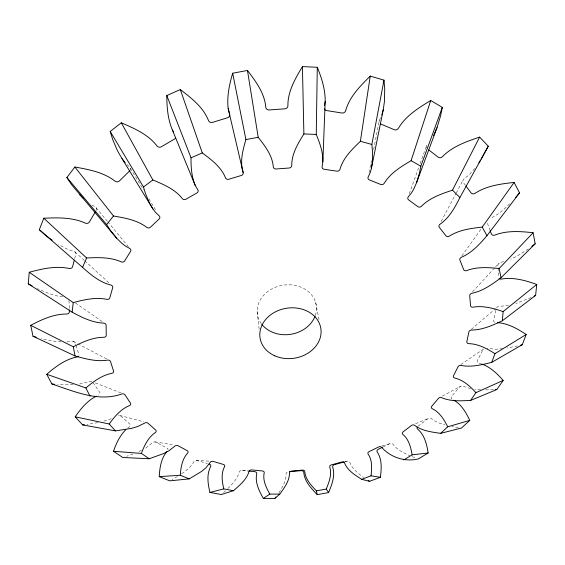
<?xml version="1.0" encoding="UTF-8"?>
<svg xmlns="http://www.w3.org/2000/svg" width="565" height="565" viewBox="0 0 565 565"><rect width="100%" height="100%" fill="white"/><g stroke="black" fill="none" stroke-linecap="round" stroke-linejoin="round"><path stroke-width="0.42" stroke-dasharray="2.83 2.12" d="M369.065 172.608L371.431 160.601M373.627 149.45L379.376 120.281L381.516 115.62M495.816 310.376L493.69 320.058A2.811 2.218 -21.8 0 0 495.717 322.516M74.714 258.509L75.759 254.483A3.058 2.578 10.1 0 0 73.598 251.199L67.871 249.49L58.541 244.589M409.279 193.76L418.997 166.753M420.176 163.476L426.356 146.293M441.18 221.395L455.835 193.767M456.245 192.997L463.166 179.953M278.955 492.786C282.451 487.044 286.406 480.836 286.06 473.83A2.557 1.921 -7.6 0 1 287.345 472.093M461.866 255.91L481.578 228.359M474.762 168.511L468.922 175.094L464.176 178.766A3.079 2.62 -28 0 0 463.392 182.615L465.419 185.327M472.474 291.914L494.968 267.556M495.562 266.92L499.114 263.071M227.872 488.548C232.582 483.845 237.547 478.717 239.172 472.058A2.578 1.942 -5.2 0 1 242.251 470.468L248.296 470.129M509.63 203.781C504.192 209.283 498.274 214.658 491.162 217.871M471.316 329.36L495.392 308.73M223.684 492.412L225.548 490.83M127.655 428.192L129.505 426.752A2.712 2.098 1.3 0 0 129.562 423.792L120.755 416.031A2.733 2.119 1.9 0 0 118.205 415.247M418.058 426.201L427.705 418.842A2.627 1.992 -15.4 0 1 431.363 418.566L434.845 421.045L438.433 422.747L444.881 424.936M460.849 364.524L483.668 348.965A2.754 2.14 -20.1 0 0 482.835 349.989L477.51 360.385A2.733 2.119 -19.5 0 0 478.696 363.14L480.992 363.832M145.756 448.116L152.529 442.678A2.663 2.041 -0.5 0 1 156.272 442.31L166.795 448.003A2.648 2.02 -1.1 0 1 167.996 449.789M177.339 476.542L172.043 479.593M181.718 473.668C186.485 470.468 191.154 466.718 193.986 461.619A2.613 1.978 -2.8 0 1 197.46 460.602L207.482 463.575M528.36 248.925L518.31 255.359L510.725 259.229M442.303 396.129L460.475 386.361M141.518 450.34L137.811 452.092M383.155 446.908L389.476 443.808A2.585 1.949 -13 0 1 392.965 444.21C397.04 449.881 403.629 452.904 409.83 455.658M531.135 297.515L515.76 303.546M415.558 423.708L428.892 418.227M111.305 418.729L102.802 421.532M133.043 453.999L126.701 456.252M381.975 445.99L390.761 443.426M345.024 461.718L346.62 461.273A2.564 1.921 -10.6 0 1 349.799 462.304C352.165 469.007 358.21 473.371 363.641 477.496M517.604 345.914L506.975 348.033M503.634 261.673L500.491 262.435A2.917 2.359 -24.6 0 0 497.949 265.451L498.676 277.09M79.58 384.016L89.277 381.446A2.811 2.211 4.2 0 1 92.081 381.672M97.865 422.634L86.975 424.421M508.641 305.453L499.291 306.371A2.832 2.246 -22.4 0 0 496.169 308.758M344.996 461.52L346.62 461.273M66.953 341.867L71.706 341.281A2.896 2.324 6.4 0 1 75.159 343.174L75.689 344.742M73.125 384.595L57.616 384.461M502.751 348.69L495.851 349.227L487.15 348.428M493.478 389.723L484.918 389.892M480.568 389.808L474.791 389.292M196.133 460.447L209.622 461.167M62.708 296.78C53.788 296.06 45.475 292.218 37.41 288.609M242.251 470.468L247.993 471.019M61.126 341.91L52.736 340.999L41.132 338.583M458.363 427.585L452.049 426.519M155.001 441.901L174.514 444.994M470.73 388.706L463.102 386.213A2.684 2.062 -17.8 0 0 459.437 387.195L451.71 396.235A2.663 2.041 -17.2 0 0 452.049 399.123M119.611 415.374L143.821 421.85M412.097 456.69L415.24 457.798M95.294 382.922L121.023 392.894M73.196 341.387L77.08 343.428M77.857 343.838L106.601 358.966M91.954 205.031L94.955 206.726A3.122 2.712 11 0 1 96.142 210.498M75.428 302.96L102.781 321.958M74.968 251.941L84.079 260.218M84.729 260.811L109.455 283.291M127.047 164.577L129.533 166.943A3.171 2.832 10.4 0 1 129.597 170.962M96.107 207.772L107.216 221.141M107.774 221.812L128.326 246.559M93.034 382.561L99.553 392.138A2.79 2.189 3.6 0 1 98.614 395.119M130.367 168.236L143.496 189.904M148.927 198.873L156.618 211.571M487.433 223.281L489.806 229.736M75.957 345.533L78.86 354.177A2.867 2.295 5.8 0 1 78.938 355.364M315.602 302.317L319.338 321.28M257.146 311.541L259.222 329.875M68.987 300.531L69.29 309.02M426.476 147.74A3.143 2.747 -28.6 0 1 427.041 144.901M379.087 121.793A3.178 2.867 -27.5 0 1 379.376 120.281M261.348 323.731A29.79 24.846 -8.8 0 1 282.924 285.219A29.79 24.846 -8.8 0 1 315.397 315.206"/><path stroke-width="0.85" d="M481.196 159.161L488.28 146.194L479.629 137.104L452.487 190.165C441.442 193.844 429.76 197.828 421.391 206.303A2.606 2.232 -23.5 0 1 417.789 206.628L408.679 199.932A2.62 2.26 -23.2 0 1 408.375 196.719L411.518 192.891L413.721 189.155L416.596 182.615L437.027 127.619L440.573 115.931L442.303 107.399L430.749 100.485L411.087 160.665C401.065 166.668 390.344 173.045 384.2 183.328A2.641 2.317 -22 0 1 380.648 184.444L369.468 179.953A2.648 2.338 -21.3 0 1 368.218 176.894L370.273 172.48L371.403 168.363L383.247 109.758L384.49 101.114L384.701 88.875L383.981 80.138L370.252 76.098L360.385 141.271C352.129 149.28 343.16 157.868 339.968 169.274A2.655 2.38 -18.5 0 1 336.726 171.138L324.232 169.274A2.663 2.394 -17.1 0 1 322.092 166.604C324.508 155.615 320.327 144.499 316.252 134.435L317.29 67.284L302.423 66.592C295.34 78.493 287.663 91.431 287.91 105.733A3.199 2.995 -15.4 0 1 284.718 108.826L269.258 109.942A3.199 3.002 -11.9 0 1 265.776 107.329C264.667 93.239 255.747 81.318 247.463 70.448L232.674 73.224C229.348 84.588 226.784 96.516 228.14 108.402L243.141 172.502A2.67 2.415 -5.1 0 1 241.255 175.489L228.924 179.225A2.663 2.408 -3.2 0 1 225.492 177.848C221.226 166.979 211.338 159.676 202.284 152.924L180.299 89.545L166.816 95.556C166.823 107.223 167.798 119.208 172.41 130.049L195.313 185.631L197.814 189.734A2.655 2.38 1 0 1 196.846 192.983L185.998 199.177A2.655 2.366 2.2 0 1 182.297 198.605C175.037 189.183 163.525 184.437 152.861 179.967L121.298 122.796L110.189 131.461L112.809 139.802L117.605 151.039L122.005 158.596L152.938 208.986L155.537 212.398L159.104 215.752A2.641 2.317 4.5 0 1 159.104 219.029L150.495 227.165A2.634 2.295 5 0 1 146.801 227.398C137.302 220.096 125.02 217.984 113.494 215.999L74.87 167.014L66.875 177.523L71.656 184.79L116.708 238.261L121.821 243.282L125.253 245.959L129.597 248.381A2.606 2.232 5.9 0 1 130.529 251.467L124.674 260.889A2.592 2.211 6 0 1 121.235 261.863C110.429 257.019 98.169 257.442 86.586 257.965L43.823 218.224L39.31 229.68L45.779 235.471L52.044 240.181M322.855 161.88L325.186 101.432C325.369 89.616 321.711 78.118 317.29 67.284M344.226 461.937L334.642 464.592A2.557 1.921 -10 0 0 332.693 467.036C335.483 475.61 331.853 484.643 328.625 492.567L317.226 494.622L316.4 490.837C311.244 485.434 305.354 479.332 304.768 471.493A2.204 1.653 -8.3 0 0 302.402 470.115L291.71 471.055A2.211 1.66 -7.8 0 0 289.492 472.841C289.612 480.942 284.322 487.856 279.774 494.107L269.788 494.1C266.263 487.687 262.499 480.271 264.215 472.764A2.218 1.667 -6.3 0 0 262.344 470.956L251.75 469.932A2.218 1.674 -5.7 0 0 249.087 471.302C246.743 479.551 239.666 485.3 233.451 490.724L223.754 488.902C222.109 481.648 220.844 473.392 224.602 466.57A2.239 1.695 -4.2 0 0 223.309 464.423L213.295 461.436A2.246 1.702 -3.7 0 0 210.293 462.311L205.978 467.764L201.528 471.45L189.254 478.88L169.74 480.843L159.231 476.648C159.74 467.898 161.018 458.293 167.028 451.463M189.254 478.88L180.27 475.257C180.8 467.453 182.17 458.935 187.735 453.01A2.274 1.73 -2.2 0 0 187.1 450.616L178.145 445.743A2.281 1.744 -1.7 0 0 174.938 446.06L169.062 450.722L163.575 453.589L149.216 458.766L122.753 457.481L113.509 451.266C116.171 443.377 119.914 435.629 125.804 429.633M497.44 322.65C507.984 323.307 517.54 328.809 526.184 334.494L494.94 353.683C487.044 348.612 478.258 343.852 468.66 343.633A2.387 1.879 -19.7 0 1 466.888 341.571L468.844 332.065A2.401 1.9 -20.2 0 1 471.478 330.052C482.404 330.031 492.638 325.292 502.356 320.765L503.118 311.598L536.75 284.442C525.549 280.466 513.458 276.977 501.494 279.075A2.896 2.324 -24 0 1 499.057 278.227M69.318 309.867L69.382 311.569A2.959 2.415 7.9 0 1 66.67 314.041C53.866 313.921 41.845 319.507 30.729 325.327L73.337 346.797C82.822 341.931 93.041 337.227 103.925 337.291A2.493 2.027 4.7 0 0 106.262 335.222L106.121 325.299A2.507 2.048 5 0 0 103.699 323.109C92.37 322.735 81.932 317.438 72.143 312.177L28.25 283.814L29.246 272.259C42.128 268.82 55.836 265.599 69.135 268.474A3.037 2.543 9.7 0 0 72.624 266.56L74.298 260.119M502.356 320.765L535.627 295.382L536.75 284.442M72.143 312.177L73.231 302.586L29.246 272.259M328.625 492.567L326.259 489.057C329.035 482.199 332.163 474.381 329.734 466.98A2.211 1.66 -9.8 0 1 331.408 464.868L341.74 462.008A2.211 1.66 -10.4 0 1 344.488 462.897C347.503 470.539 355.053 475.08 361.671 479.325L371 475.822C371.869 468.555 372.483 460.277 368.062 453.97A2.218 1.674 -11.9 0 1 369.122 451.633L378.635 446.964A2.225 1.681 -12.4 0 1 381.65 447.311C390.556 457.473 405.225 462.184 418.375 458.907L428.15 452.982C426.808 444.38 424.576 434.895 417.577 429.068A2.613 1.978 -14.8 0 1 417.245 427.112M361.671 479.325L369.595 481.316L380.4 477.27C381.46 468.865 382.244 459.281 377.166 451.951A2.578 1.942 -12.4 0 1 378.409 449.232L382.364 447.296M371.403 168.363L372.392 161.364L372.505 151.491L371.848 144.456L383.981 80.138M324.529 105.606L325.186 101.432M442.303 107.399L420.826 166.209L419.456 173.123L416.596 182.615M381.869 114.843L383.247 109.758M232.674 73.224L245.902 139.583C242.851 150.113 239.645 161.689 243.141 172.502M481.761 364.058C490.399 367.038 497.242 373.698 503.175 380.429L475.921 392.661C470.122 386.269 463.279 379.984 454.634 377.992A2.331 1.808 -17.9 0 1 453.575 375.661L458.01 366.855A2.345 1.822 -18.4 0 1 460.984 365.407C471.252 367.49 481.761 364.792 491.734 362.349L494.94 353.683M113.509 451.266L141.391 453.434C144.301 445.524 148.242 437.289 155.446 432.444A2.317 1.787 -0.3 0 0 155.537 429.916L148.129 423.305A2.331 1.808 0.3 0 0 144.852 423.008L137.62 426.575L131.306 428.411L115.43 430.89L82.631 424.901L75.18 416.815C80.802 408.763 87.314 400.585 96.325 396.213M491.734 362.349L522.244 344.735L526.184 334.494M73.231 302.586C84.1 299.725 95.633 297.006 106.856 299.358A2.55 2.119 5.7 0 0 109.822 297.762L112.675 287.755A2.557 2.14 5.9 0 0 110.924 285.05C99.885 282.373 90.845 274.823 82.575 267.4L86.586 257.965M433.51 135.642L437.027 127.619M488.28 146.194L459.889 197.538C454.959 207.475 449.316 217.808 439.98 224.263A2.571 2.168 -23.6 0 0 439.365 227.42L445.898 235.746A2.564 2.14 -23.5 0 0 449.302 236.177C459.048 229.899 470.935 228.345 482.228 227.109L514.136 182.439L519.518 192.912L486.938 235.697C479.72 244.165 471.86 252.88 461.386 257.266A2.521 2.076 -22.9 0 0 459.945 260.183L463.625 269.512A2.507 2.048 -22.7 0 0 466.626 270.614C476.945 266.631 488.344 267.407 499.128 268.545L533.12 232.738L535.161 243.798L501.056 277.712C492.235 284.308 482.856 291.095 471.853 293.306A2.465 1.985 -21.7 0 0 469.734 295.827L470.525 305.531A2.444 1.956 -21.3 0 0 472.962 307.183C483.174 305.404 493.506 308.306 503.118 311.598M95.294 211.924L89.376 221.939A3.108 2.677 10.8 0 1 85.301 223.111C72.398 217.207 57.701 217.617 43.823 218.224M478.915 162.875L480.285 160.644M302.423 66.592L303.885 133.947C298.009 143.503 291.582 153.906 291.752 165.51A2.67 2.415 -12.4 0 1 289.082 168.017L276.186 168.984A2.67 2.422 -10.5 0 1 273.291 166.88C272.408 155.495 265.013 145.954 258.205 137.288L247.463 70.448M403.707 459.959L412.104 454.853C410.868 447.431 408.841 439.273 402.767 434.294A2.246 1.702 -13.9 0 1 403.156 431.83L411.405 425.523A2.253 1.716 -14.5 0 1 414.548 425.283C421.977 430.925 431.688 432.041 440.644 433.362L447.699 426.815C444.196 419.647 439.619 412.196 432.161 408.643A2.281 1.744 -15.9 0 1 431.837 406.179L438.384 398.466A2.295 1.759 -16.5 0 1 441.526 397.626C450.609 401.623 460.913 400.889 470.596 400.423L475.921 392.661M470.596 400.423L496.833 389.532L503.175 380.429M75.18 416.815L109.222 423.997C114.554 416.546 120.875 409.067 129.576 405.536A2.373 1.857 1.6 0 0 130.423 403.007L125.042 394.9A2.387 1.879 2.1 0 0 121.863 393.953C98.374 402.421 73.994 391.27 51.881 383.995L46.761 374.291C55.532 366.678 65.349 359.227 77.017 357.002A2.867 2.295 5.8 0 0 78.26 356.395M248.812 471.097L254.554 471.648A2.571 1.935 -5.9 0 1 256.736 473.738C254.794 482.446 259.201 491.006 263.311 498.401L274.873 498.408L275.918 497.009M116.708 238.261L110.5 230.499L106.637 224.588L113.494 215.999M515.598 197.517L519.518 192.912M129.597 170.962L119.462 180.892A3.157 2.804 10.8 0 1 115.041 181.167C103.628 172.233 88.797 169.507 74.87 167.014M370.252 76.098C360.258 86.028 349.467 96.707 345.653 110.698A3.192 2.931 -24.5 0 1 341.769 112.986L326.824 110.606A3.192 2.952 -22.7 0 1 324.409 108.812M453.97 400.218C461.541 404.611 466.111 412.697 469.783 420.374L461.499 428.009L440.644 433.362M274.873 498.408L279.774 494.107M46.761 374.291L85.873 387.957C93.465 381.53 101.905 375.231 111.884 373.324A2.429 1.935 3.3 0 0 113.501 370.944L110.563 361.692A2.444 1.956 3.7 0 0 107.668 360.11C96.657 361.925 85.555 358.916 75.018 355.936L33.003 336.239L30.729 325.327M531.764 246.361L535.161 243.798M152.938 208.986L149.379 202.863L145.551 193.76L143.489 187.015L152.861 179.967M263.311 498.401L269.788 494.1M430.749 100.485C418.651 107.866 405.748 115.769 398.396 128.304A3.171 2.832 -28 0 1 394.144 129.653L380.852 124.06M534.13 296.095L535.627 295.382M195.313 185.631C191.591 176.894 190.899 167.212 191.027 157.819L202.284 152.924M479.629 137.104C466.365 141.561 452.367 146.462 442.395 156.724A3.122 2.712 -28.6 0 1 438.108 157.098L428.708 149.88M233.451 490.724L221.198 494.53L209.926 492.426C207.948 484.05 206.38 474.494 210.674 466.563A2.599 1.97 -3.5 0 0 209.149 464.07M447.699 426.815L469.783 420.374M209.926 492.426L223.754 488.902M520.697 345.13L522.244 344.735M245.902 139.583L258.205 137.288M316.4 490.837L326.259 489.057M412.104 454.853L428.15 452.982M82.631 424.901L84.369 424.711M514.136 182.439C500.703 183.886 486.55 185.779 475.003 193.322A3.058 2.585 -27.7 0 1 470.977 192.785L465.92 186.005M289.45 471.69L301.018 470.673A2.557 1.921 -8.3 0 1 303.758 472.269C304.443 481.331 311.251 488.386 317.226 494.622M159.231 476.648L180.27 475.257M495.152 389.624L496.833 389.532M303.885 133.947L316.252 134.435M51.881 383.995L54.339 384.2M533.12 232.738C520.414 231.304 506.953 230.358 494.799 235.104A2.98 2.451 -26 0 1 491.289 233.762L490.102 230.541M371 475.822L380.4 477.27M360.385 141.271L371.848 144.456M33.003 336.239L36.252 337.178M121.298 122.796C134.272 128.403 148.221 134.406 157.006 145.982A3.192 2.91 8.3 0 0 161.456 146.702L174.359 139.131A3.192 2.931 6.9 0 0 175.51 138.065M28.25 283.814L32.035 285.862M411.087 160.665L420.826 166.209M368.274 480.49L369.595 481.316M141.391 453.434L149.216 458.766M180.299 89.545C191.344 98.028 203.322 107.209 208.52 120.606A3.199 2.98 1 0 0 212.652 122.33L227.405 117.781A3.199 2.995 -2.1 0 0 229.644 114.095L228.14 108.402M39.31 229.68L82.575 267.4M79.298 194.311L83.041 198.011M452.487 190.165L459.889 197.538M109.222 423.997L115.43 430.89M66.875 177.523L106.637 224.588M122.005 158.596L125.19 162.805M172.41 130.049L173.723 132.224M110.189 131.461L143.489 187.015M482.228 227.109L486.938 235.697M85.873 387.957L90.026 396.157M166.816 95.556L191.027 157.819M499.128 268.545L501.056 277.712M73.337 346.797L75.018 355.936M315.122 315.99A29.79 24.846 -8.8 0 1 290.728 334.303A29.79 24.846 -8.8 0 1 261.849 324.395M274.696 355.773A30.764 25.284 -8.8 0 0 321.097 332.128A30.764 25.284 -8.8 0 0 275.572 311.767A30.764 25.284 -8.8 0 0 274.696 355.773"/></g></svg>
